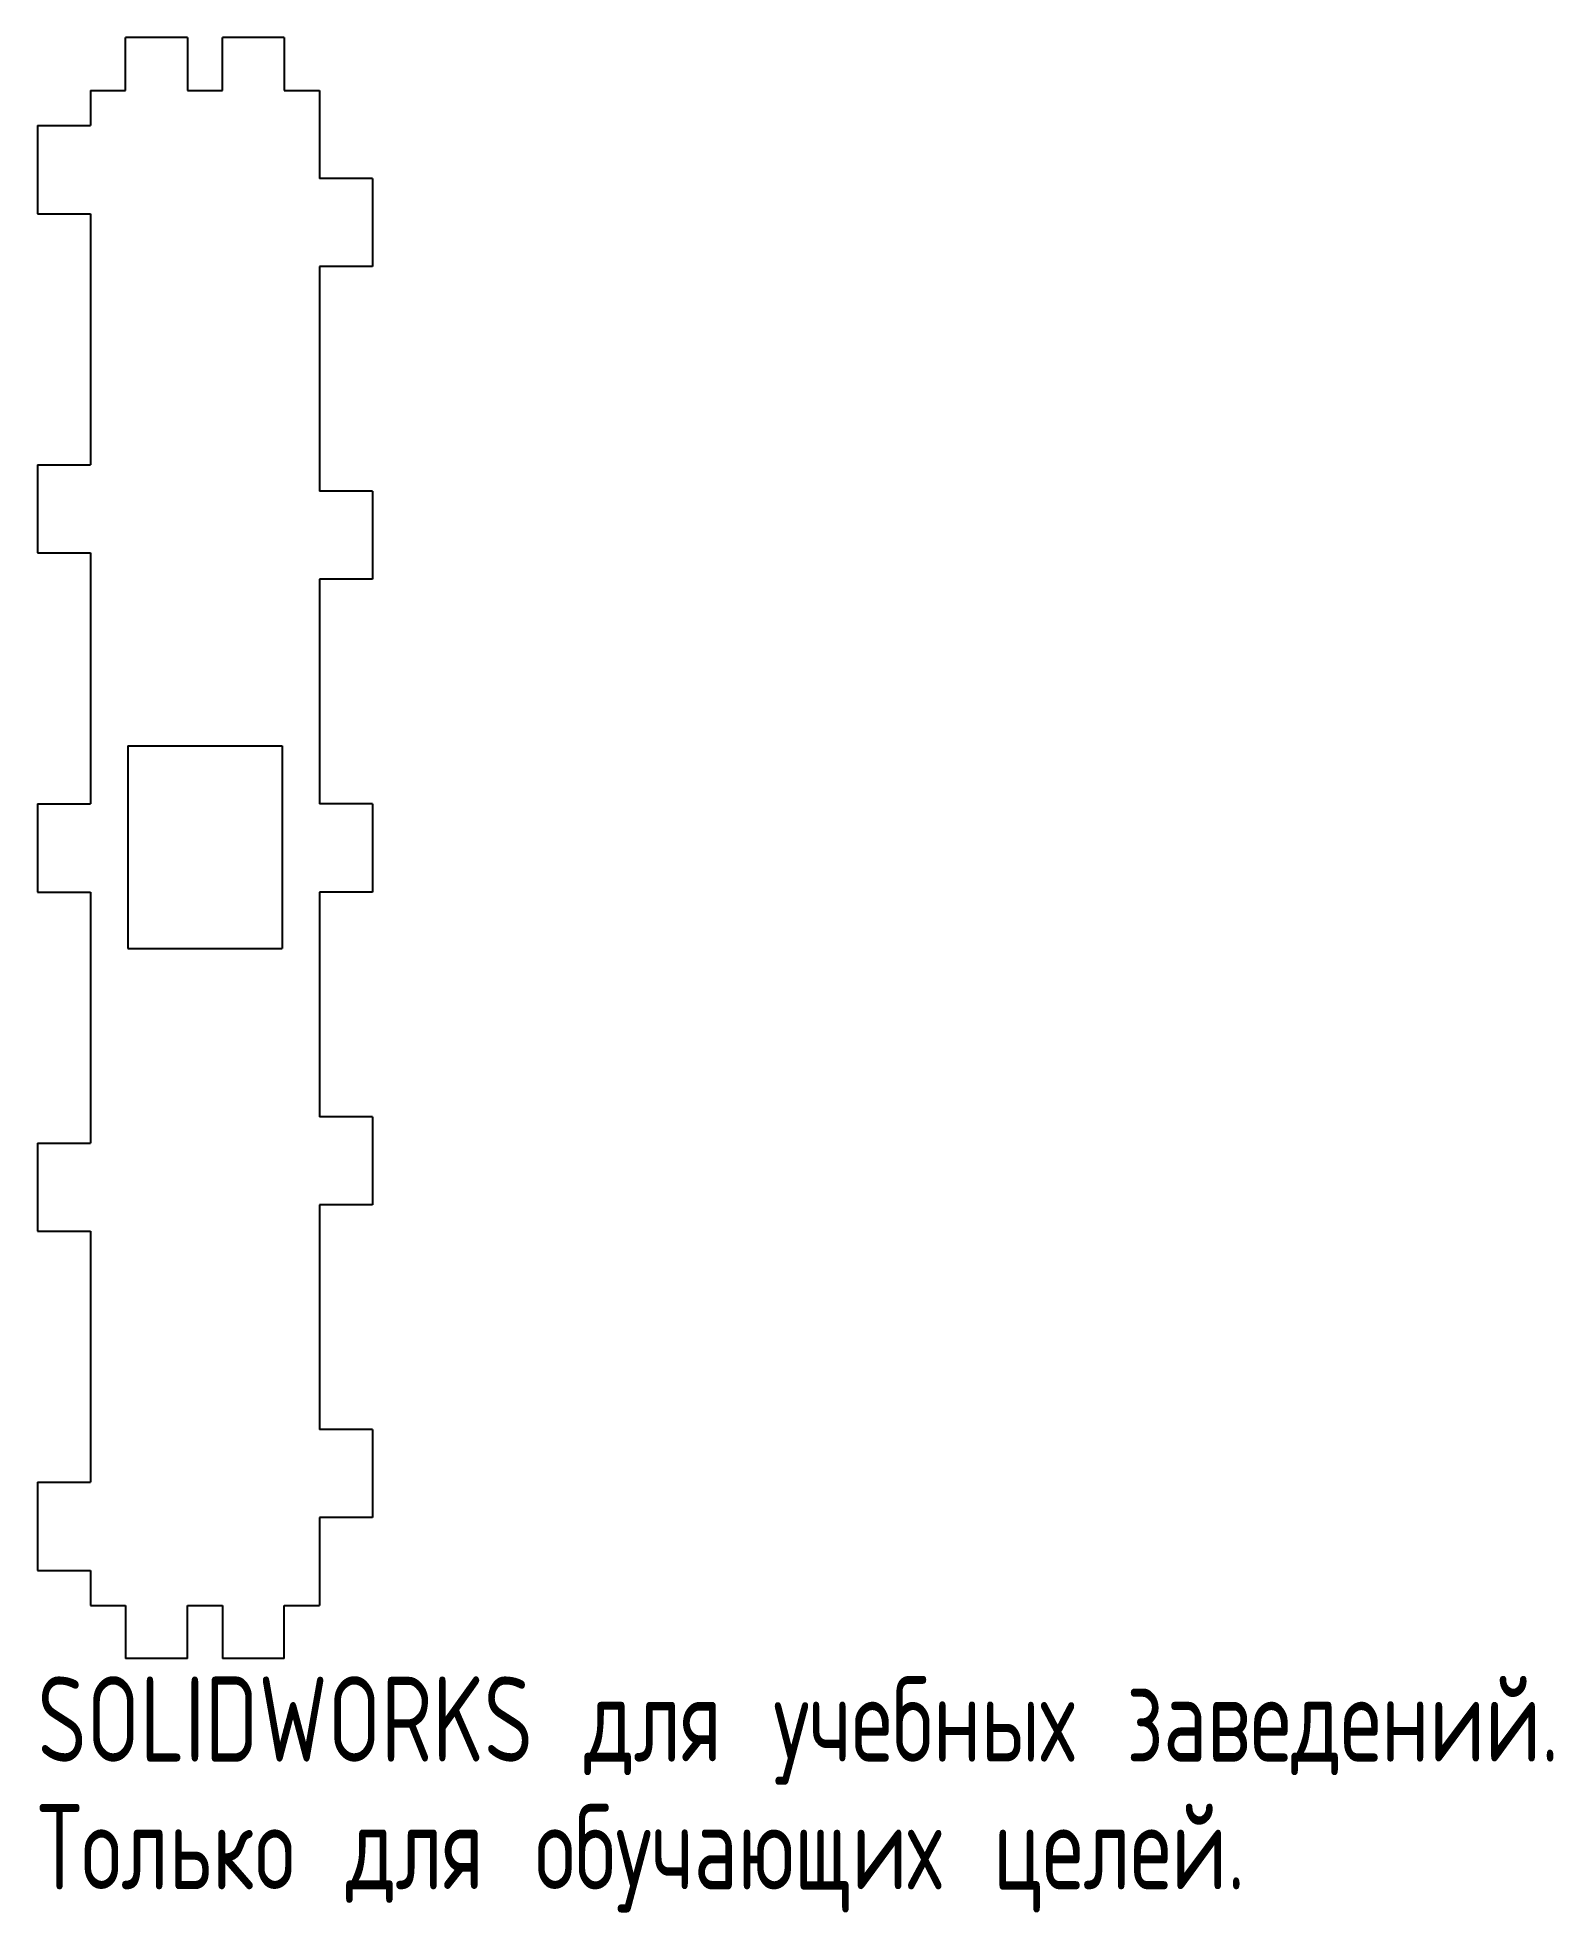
# Model space of a CAD drawing. Extents: x -3 to 83, y -38 to 68.
import ezdxf

# ---------------------------------------------------------------- set-up
doc = ezdxf.new("R2010")
doc.units = 0
doc.layers.get('0').update_dxf_attribs({"linetype": 'CONTINUOUS'})
doc.styles.add('SLDTEXTSTYLE0', font='TXT', dxfattribs={"width": 0.7, "bigfont": 'bigfont'})

msp = doc.modelspace()

# ---------------------------------------------------------------- linework, layer by layer
at = {"color": 7, "linetype": 'CONTINUOUS'}
for p, q in [((5.5, 68.47), (2, 68.47)), ((2, 65.47), (2, 68.47)), ((5.5, 68.47), (5.5, 65.47)), ((11, 68.47), (7.5, 68.47)), ((7.5, 65.47), (7.5, 68.47)), ((11, 68.47), (11, 65.47)), ((0, 65.47), (2, 65.47)), ((0, 65.47), (0, 63.47)), ((5.5, 65.47), (7.5, 65.47)), ((11, 65.47), (13, 65.47)), ((13, 65.47), (13, 60.47)), ((-3, 63.47), (0, 63.47)), ((-3, 63.47), (-3, 58.47)), ((16, 60.47), (13, 60.47)), ((16, 60.47), (16, 55.47)), ((-3, 58.47), (0, 58.47)), ((0, 58.47), (0, 44.22)), ((13, 55.47), (13, 42.72)), ((16, 55.47), (13, 55.47)), ((-3, 44.22), (0, 44.22)), ((-3, 44.22), (-3, 39.22)), ((16, 42.72), (13, 42.72)), ((16, 42.72), (16, 37.72)), ((-3, 39.22), (0, 39.22)), ((0, 39.22), (0, 24.97)), ((13, 37.72), (13, 24.97)), ((16, 37.72), (13, 37.72)), ((2.12, 28.26), (10.88, 28.26)), ((2.12, 28.26), (2.12, 16.76)), ((10.88, 28.26), (10.88, 16.76)), ((-3, 24.97), (0, 24.97)), ((-3, 24.97), (-3, 19.97)), ((16, 24.97), (13, 24.97)), ((16, 24.97), (16, 19.97)), ((-3, 19.97), (0, 19.97)), ((0, 19.97), (0, 5.72)), ((13, 19.97), (13, 7.22)), ((16, 19.97), (13, 19.97)), ((2.12, 16.76), (10.88, 16.76)), ((16, 7.22), (13, 7.22)), ((16, 7.22), (16, 2.22)), ((-3, 5.72), (0, 5.72)), ((-3, 5.72), (-3, 0.72)), ((13, 2.22), (13, -10.53)), ((16, 2.22), (13, 2.22)), ((-3, 0.72), (0, 0.72)), ((0, 0.72), (0, -13.53)), ((16, -10.53), (13, -10.53)), ((16, -10.53), (16, -15.53)), ((-3, -13.53), (0, -13.53)), ((-3, -13.53), (-3, -18.53)), ((13, -15.53), (13, -20.53)), ((16, -15.53), (13, -15.53)), ((-3, -18.53), (0, -18.53)), ((0, -18.53), (0, -20.53)), ((0, -20.53), (2, -20.53)), ((2, -20.53), (2, -23.53)), ((5.5, -23.53), (5.5, -20.53)), ((5.5, -20.53), (7.5, -20.53)), ((7.5, -20.53), (7.5, -23.53)), ((11, -20.53), (13, -20.53)), ((11, -23.53), (11, -20.53)), ((5.5, -23.53), (2, -23.53)), ((11, -23.53), (7.5, -23.53))]:
    msp.add_line(p, q, dxfattribs=at)

# ---------------------------------------------------------------- texts
at = {"color": 7, "linetype": 'CONTINUOUS', "char_height": 4.8336, "attachment_point": 1, "style": 'SLDTEXTSTYLE0'}
for s, insert in [('SOLIDWORKS для учебных заведений.', (-3, -24.55)), ('Только для обучающих целей.', (-3, -31.8))]:
    msp.add_mtext(s, dxfattribs=dict(at, insert=insert))

doc.saveas('drawing.dxf')
